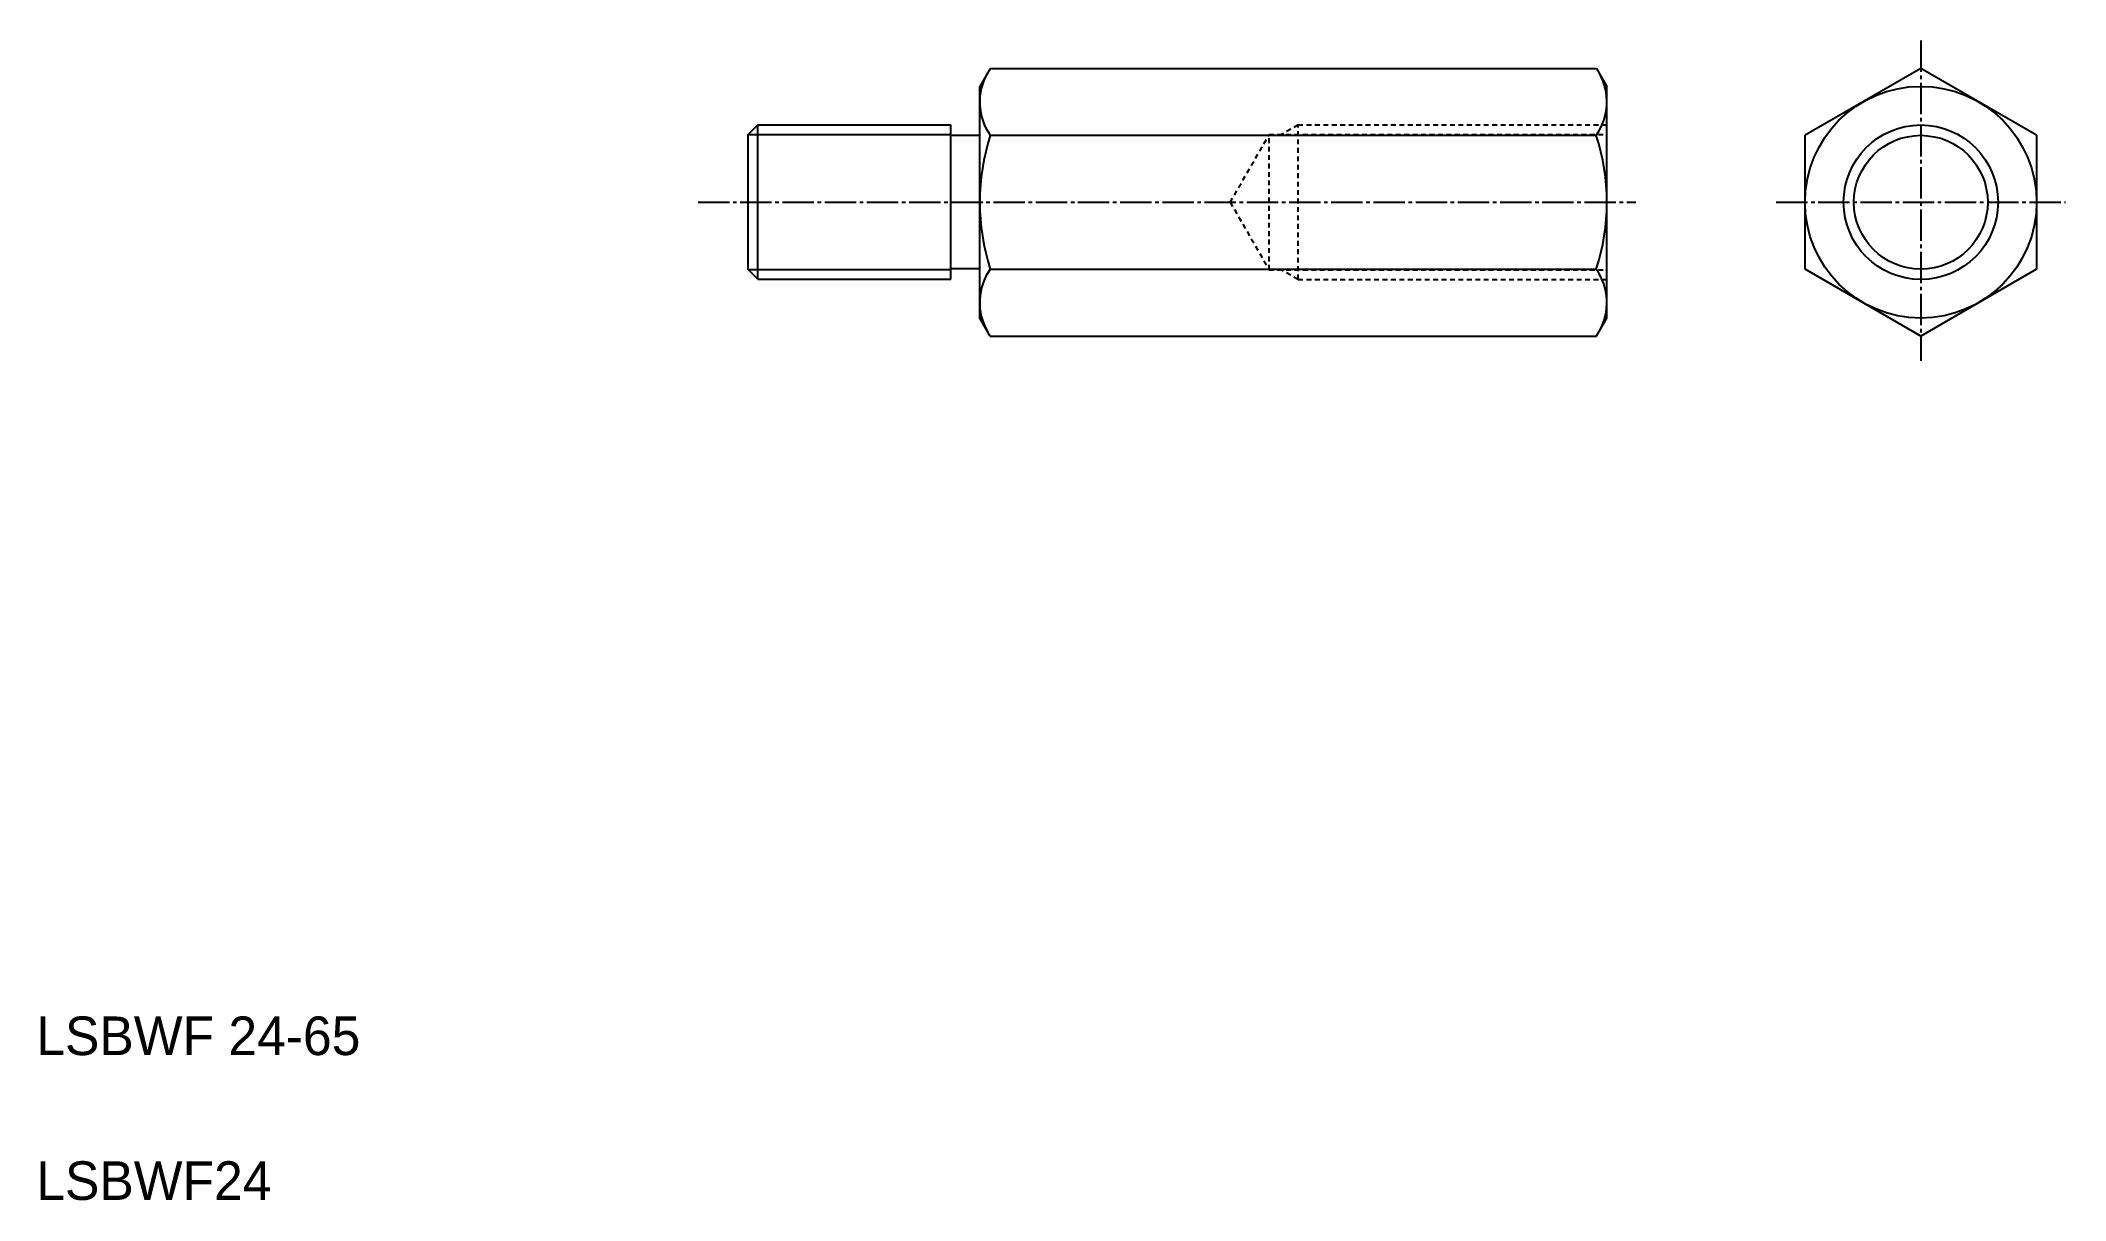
# Model space of a CAD drawing. Extents: x 10 to 220, y 10 to 130.
import ezdxf

# ---------------------------------------------------------------- set-up
doc = ezdxf.new("R2010")
doc.units = 0
doc.header["$LTSCALE"] = 0.25
doc.linetypes.add('CENTER', pattern=[17.5, 13, -1.5, 1.5, -1.5])
doc.linetypes.add('DASHED', pattern=[3.5, 2, -1.5])
doc.layers.get('0').update_dxf_attribs({"linetype": 'CONTINUOUS'})
doc.layers.add('CENTER', color=1, linetype='CENTER')

msp = doc.modelspace()

# ---------------------------------------------------------------- linework, layer by layer
at = {"color": 7, "linetype": 'CONTINUOUS'}
for p, q in [((108.85, 127.2), (107.78, 125.34)), ((108.85, 127.2), (171.71, 127.2)), ((171.71, 127.2), (172.78, 125.34)), ((205.32, 127.2), (193.32, 120.27)), ((217.32, 120.27), (205.32, 127.2)), ((107.78, 101.34), (107.78, 125.34)), ((172.78, 101.34), (172.78, 125.34)), ((83.78, 120.37), (84.78, 121.37)), ((83.78, 106.37), (83.78, 120.37)), ((84.78, 121.37), (104.78, 121.37)), ((84.78, 105.37), (84.78, 121.37)), ((104.78, 105.37), (104.78, 121.37)), ((104.78, 120.27), (107.78, 120.27)), ((107.78, 106.47), (107.78, 120.27)), ((108.88, 120.27), (171.68, 120.27)), ((193.32, 106.41), (193.32, 120.27)), ((217.32, 120.27), (217.32, 106.41)), ((84.78, 105.37), (83.78, 106.37)), ((84.78, 105.37), (104.78, 105.37)), ((104.78, 106.47), (107.78, 106.47)), ((108.88, 106.41), (171.68, 106.41)), ((205.32, 99.48), (193.32, 106.41)), ((217.32, 106.41), (205.32, 99.48)), ((108.85, 99.48), (107.78, 101.34)), ((171.71, 99.48), (172.78, 101.34)), ((108.85, 99.48), (171.71, 99.48))]:
    msp.add_line(p, q, dxfattribs=at)
for p, q in [((211.32, 123.73), (211.32, 123.73)), ((214.32, 122), (214.32, 122)), ((172.78, 105.34), (172.78, 121.34))]:
    msp.add_line(p, q)
at = {"color": 3, "linetype": 'CONTINUOUS'}
for p, q in [((83.78, 120.37), (104.78, 120.37)), ((83.78, 106.37), (104.78, 106.37))]:
    msp.add_line(p, q, dxfattribs=at)
at = {"color": 3, "linetype": 'DASHED'}
for p, q in [((133.74, 113.34), (137.78, 120.34)), ((137.78, 120.34), (172.78, 120.34)), ((137.78, 106.34), (137.78, 120.34)), ((140.78, 121.34), (139.05, 120.34)), ((140.78, 121.34), (172.78, 121.34)), ((140.78, 105.34), (140.78, 121.34)), ((133.74, 113.34), (137.78, 106.34)), ((137.78, 106.34), (172.78, 106.34)), ((140.78, 105.34), (139.05, 106.34)), ((140.78, 105.34), (172.78, 105.34))]:
    msp.add_line(p, q, dxfattribs=at)
at = {"color": 7, "linetype": 'CONTINUOUS'}
for radius in [12, 6.93]:
    msp.add_circle((205.32, 113.34), radius, dxfattribs=at)
at = {"color": 3, "linetype": 'CONTINUOUS'}
msp.add_circle((205.32, 113.34), 8, dxfattribs=at)
at = {"color": 7, "linetype": 'CONTINUOUS'}
for centre, radius, start, end in [((113.78, 123.73), 6, 150, 215.2644), ((166.78, 123.73), 6, 324.7356, 30), ((130.13, 113.34), 22.35, 161.9403, 198.0597), ((150.43, 113.34), 22.35, 341.9403, 18.0597), ((113.78, 102.95), 6, 144.7356, 210), ((166.78, 102.95), 6, 330, 35.2644)]:
    msp.add_arc(centre, radius, start, end, dxfattribs=at)
at = {"layer": 'CENTER', "color": 1, "linetype": 'CENTER'}
for p, q in [((205.32, 130.09), (205.32, 96.91)), ((78.59, 113.34), (175.78, 113.34)), ((190.32, 113.34), (220.32, 113.34))]:
    msp.add_line(p, q, dxfattribs=at)

# ---------------------------------------------------------------- texts
for s, p in [('LSBWF 24-65', (10, 25)), ('LSBWF24', (10, 10))]:
    msp.add_text(s, height=4).set_placement(p)

doc.saveas('drawing.dxf')
